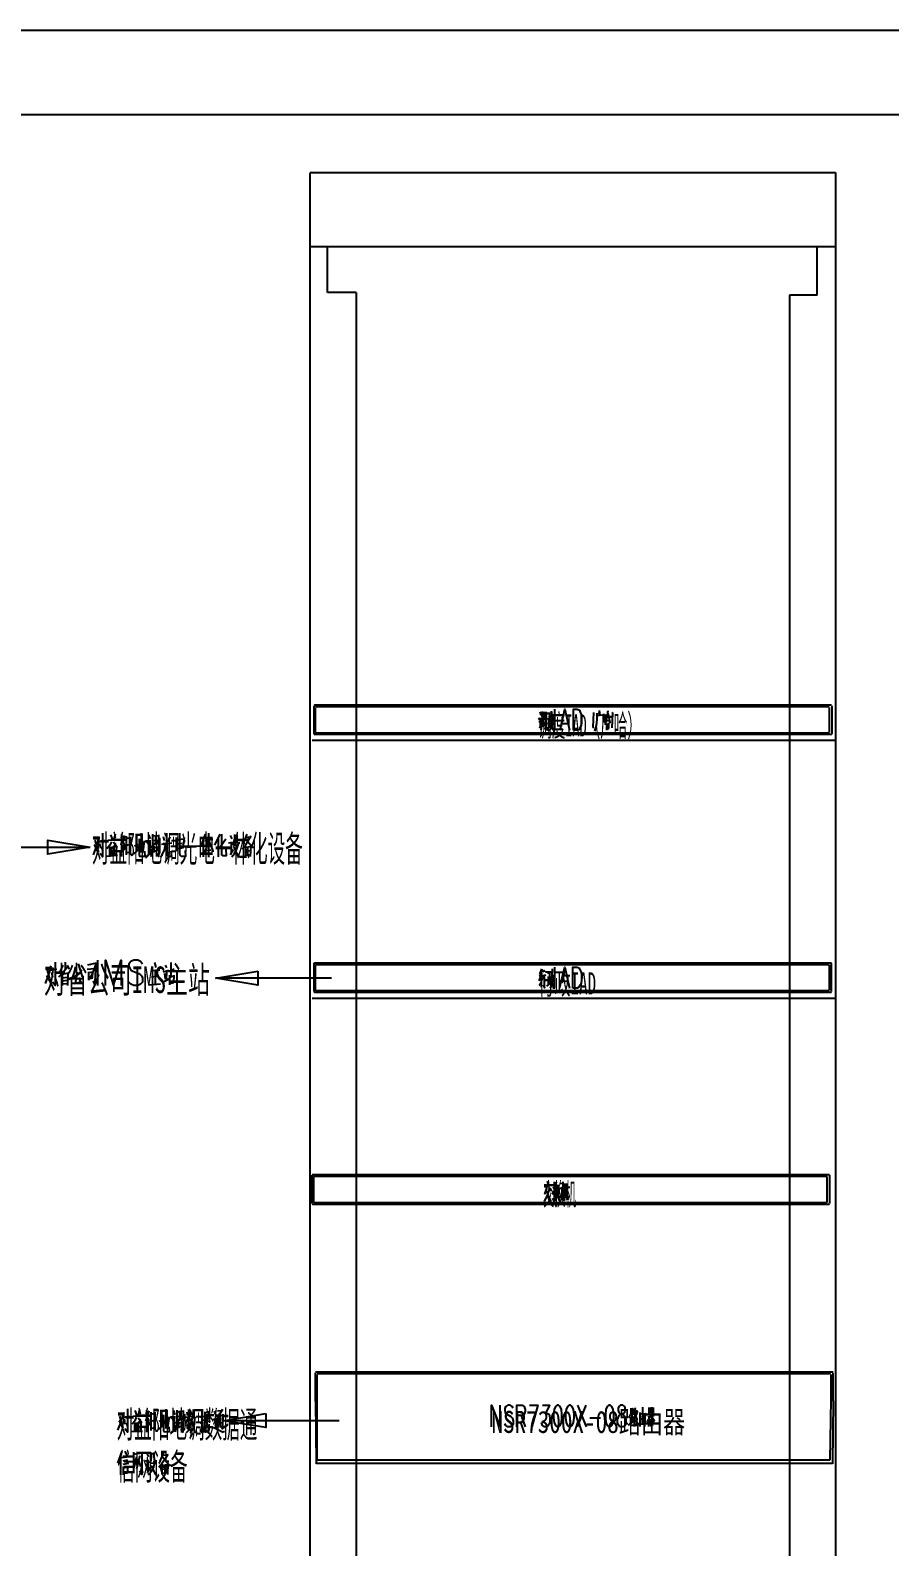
# Model space of a CAD drawing. Header units: metres. Extents: x 17 to 1264, y 17 to 859.
# Drawn here: x 619 to 907, y 350 to 859 of the extents above; entities that cross this region are included whole.
import ezdxf

# ---------------------------------------------------------------- set-up
doc = ezdxf.new("R2010")
doc.units = ezdxf.units.M
for name, color, linetype in [('LINES', 7, 'Continuous'), ('POLYLINES', 4, 'Continuous'), ('RECTS', 7, 'Continuous'), ('TEXTS', 3, 'Continuous')]:
    doc.layers.add(name, color=color, linetype=linetype)

msp = doc.modelspace()

# ---------------------------------------------------------------- linework, layer by layer
at = {"layer": 'LINES'}
for p, q in [((1179.14, 830.45), (87.76, 830.45)), ((712.79, 811.15), (889.19, 811.15)), ((712.79, 810.86), (712.79, 223.06)), ((889.19, 811.15), (889.19, 223.34)), ((712.79, 786.24), (889.19, 786.24)), ((718.7, 770.83), (718.7, 786.24)), ((883, 769.97), (883, 786.24)), ((728.35, 770.83), (718.7, 770.83)), ((728.35, 770.83), (728.35, 259.34)), ((873.79, 769.97), (873.79, 258.48)), ((883, 769.97), (873.79, 769.97)), ((714.23, 622.66), (714.23, 632.16)), ((714.38, 632.45), (887.61, 632.45)), ((714.67, 623.23), (714.67, 631.58)), ((714.95, 631.87), (886.75, 631.87)), ((795.02, 623.95), (795.02, 631.01)), ((887.03, 631.58), (887.03, 623.23)), ((887.9, 632.16), (887.9, 622.66)), ((789.55, 627.7), (790.12, 627.98)), ((789.98, 630.14), (790.27, 628.99)), ((789.98, 624.67), (790.55, 626.11)), ((790.12, 628.13), (790.12, 624.67)), ((790.7, 629.86), (791.99, 630)), ((790.84, 627.55), (791.85, 627.7)), ((790.99, 628.42), (791.71, 628.56)), ((790.99, 626.98), (790.99, 625.1)), ((790.99, 626.54), (791.71, 626.69)), ((791.27, 629.57), (791.27, 627.7)), ((791.71, 626.83), (791.56, 625.68)), ((793.15, 628.85), (794.87, 629.28)), ((793.15, 627.7), (794.87, 627.98)), ((793.58, 628.85), (793.58, 626.69)), ((793.58, 626.83), (794.3, 626.98)), ((793.58, 626.11), (794.44, 626.4)), ((793.72, 630.43), (794.01, 629.28)), ((794.3, 626.98), (794.3, 628.99)), ((797.32, 626.26), (799.34, 626.26)), ((809.13, 628.85), (811, 629.14)), ((809.85, 630.58), (810.14, 629.28)), ((811.29, 629.42), (811.29, 626.54)), ((811.29, 628.99), (812.01, 629.14)), ((812.01, 627.26), (811.29, 627.12)), ((812.01, 629.28), (811.87, 627.26)), ((812.3, 627.12), (813.16, 627.26)), ((812.3, 626.26), (812.3, 623.95)), ((813.16, 626.11), (812.3, 625.82)), ((813.16, 624.53), (813.16, 626.4)), ((887.61, 622.51), (714.38, 622.51)), ((718.27, 622.94), (714.95, 622.94)), ((886.75, 622.94), (718.27, 622.94)), ((790.99, 625.54), (791.71, 625.68)), ((794.01, 624.82), (792.86, 623.66)), ((812.3, 624.38), (813.16, 624.53)), ((713.51, 620.64), (889.34, 620.64)), ((640.22, 587.52), (641.8, 587.66)), ((640.65, 587.09), (641.8, 582.91)), ((641.95, 586.66), (643.96, 587.09)), ((642.23, 585.94), (642.52, 584.35)), ((645.69, 585.36), (644.68, 584.21)), ((644.97, 587.09), (648.28, 587.38)), ((646.27, 586.51), (645.69, 585.36)), ((645.83, 588.82), (646.41, 587.52)), ((646.84, 586.51), (648.14, 584.78)), ((647.42, 589.1), (646.99, 587.23)), ((649.58, 589.1), (649.58, 581.62)), ((649.58, 588.24), (650.44, 588.38)), ((651.16, 588.38), (651.16, 582.19)), ((651.16, 587.66), (652.6, 587.95)), ((651.16, 585.36), (652.31, 585.65)), ((652.6, 588.24), (652.46, 582.19)), ((653.9, 585.22), (655.19, 585.65)), ((654.62, 588.67), (654.62, 583.34)), ((655.19, 584.78), (657.21, 586.51)), ((656.2, 589.39), (656.2, 582.91)), ((658.07, 586.08), (659.08, 586.37)), ((658.65, 588.82), (659.23, 587.52)), ((659.08, 586.51), (658.94, 582.48)), ((659.95, 588.53), (661.96, 588.67)), ((660.23, 586.94), (661.53, 587.09)), ((660.23, 585.94), (661.67, 586.08)), ((660.95, 588.24), (660.95, 586.08)), ((666.43, 586.08), (662.97, 585.65)), ((663.98, 586.8), (663.69, 588.24)), ((664.7, 589.39), (664.7, 585.94)), ((665.13, 586.37), (665.85, 588.24)), ((667.87, 587.95), (667.87, 583.34)), ((667.87, 587.23), (670.46, 587.52)), ((668.3, 585.79), (669.88, 586.08)), ((670.6, 587.81), (670.17, 584.5)), ((671.75, 584.78), (675.79, 585.22)), ((677.66, 589.1), (676.22, 585.22)), ((677.08, 581.47), (677.08, 587.52)), ((677.51, 586.94), (680.25, 587.38)), ((678.81, 589.39), (678.81, 581.33)), ((682.55, 589.1), (680.83, 585.36)), ((681.98, 587.52), (681.98, 581.47)), ((684.57, 587.38), (682.41, 584.35)), ((686.44, 586.22), (685.43, 586.08)), ((686.01, 588.67), (686.59, 587.52)), ((686.44, 582.91), (686.44, 586.51)), ((687.16, 585.36), (688.6, 585.5)), ((687.45, 588.96), (687.45, 587.38)), ((687.45, 588.53), (688.31, 588.67)), ((688.75, 585.79), (688.03, 583.78)), ((691.05, 587.66), (690.19, 586.08)), ((691.63, 589.1), (691.05, 587.66)), ((691.19, 587.95), (692.78, 588.24)), ((692.92, 585.22), (692.78, 581.62)), ((600.33, 584.78), (639.07, 584.78)), ((644.68, 581.76), (648.28, 582.05)), ((645.55, 584.64), (647.71, 584.93)), ((645.55, 584.93), (645.55, 581.9)), ((645.55, 584.64), (647.85, 584.93)), ((646.27, 584.78), (646.27, 581.9)), ((646.99, 584.78), (646.99, 581.9)), ((647.85, 584.93), (647.71, 582.05)), ((651.16, 582.91), (652.46, 583.06)), ((653.75, 582.48), (655.34, 583.92)), ((658.79, 582.34), (659.66, 584.06)), ((660.38, 585.07), (660.38, 582.91)), ((660.38, 584.64), (661.39, 584.78)), ((660.38, 583.34), (661.53, 583.63)), ((661.39, 584.93), (661.39, 583.63)), ((666.43, 581.62), (666.28, 583.34)), ((670.31, 584.5), (667.87, 584.06)), ((678.09, 583.63), (679.53, 583.78)), ((687.02, 583.92), (686.01, 582.19)), ((691.05, 585.07), (691.05, 581.62)), ((691.05, 584.78), (692.92, 584.93)), ((692.78, 582.19), (691.05, 581.9)), ((691.34, 583.34), (692.63, 583.63)), ((691.91, 584.78), (691.91, 582.19)), ((624.09, 544.32), (625.67, 544.46)), ((628.99, 542.88), (629.99, 545.18)), ((630.71, 546.19), (630.71, 543.6)), ((632.15, 543.74), (631.43, 545.18)), ((641.08, 545.76), (638.2, 545.18)), ((641.66, 538.27), (641.66, 546.77)), ((660.67, 546.05), (661.1, 544.32)), ((664.27, 545.18), (664.7, 544.18)), ((666.28, 541.3), (666.28, 546.05)), ((714.23, 536.26), (714.23, 545.76)), ((714.38, 545.9), (887.61, 545.9)), ((714.67, 536.69), (714.67, 545.18)), ((714.95, 545.33), (886.75, 545.33)), ((795.02, 537.41), (795.02, 544.46)), ((887.03, 545.18), (887.03, 536.69)), ((887.75, 545.76), (887.75, 536.26)), ((624.52, 543.89), (625.67, 539.71)), ((625.82, 543.46), (627.83, 543.89)), ((626.11, 542.74), (626.39, 541.15)), ((631.72, 542.45), (629.71, 542.02)), ((629.71, 542.3), (629.71, 538.27)), ((629.71, 540.86), (631.29, 541.15)), ((629.71, 539.86), (631.29, 540.14)), ((631.58, 538.27), (631.72, 542.59)), ((633.74, 538.99), (635.9, 539.57)), ((634.75, 542.74), (634.03, 538.99)), ((635.18, 541.01), (636.19, 538.85)), ((638.06, 543.74), (640.36, 544.03)), ((638.49, 542.88), (638.49, 540.14)), ((639.93, 542.74), (638.49, 542.59)), ((638.49, 540.58), (639.93, 540.86)), ((639.79, 540.86), (639.93, 542.88)), ((659.37, 543.31), (662.39, 543.6)), ((662.11, 541.44), (659.66, 541.15)), ((660.95, 538.7), (660.95, 543.46)), ((663.55, 542.88), (665.42, 543.46)), ((663.55, 539.42), (665.42, 540.58)), ((663.98, 542.3), (664.27, 540.43)), ((664.7, 540.14), (664.84, 543.17)), ((665.71, 541.73), (665.71, 538.56)), ((665.71, 541.15), (667.15, 541.58)), ((666.28, 543.31), (667.29, 543.89)), ((667.15, 541.73), (667, 539.28)), ((719.99, 540.72), (681.26, 540.72)), ((789.69, 539.86), (790.7, 542.45)), ((790.55, 543.89), (789.83, 542.02)), ((790.41, 541.73), (790.41, 537.7)), ((790.7, 541.58), (791.99, 541.87)), ((790.99, 543.02), (791.71, 543.31)), ((792.57, 542.45), (793.58, 542.74)), ((792.71, 541.3), (792.71, 538.42)), ((793.15, 542.59), (793.15, 538.85)), ((793.15, 540.86), (793.58, 541.01)), ((793.87, 541.44), (794.73, 541.73)), ((797.32, 539.71), (799.34, 539.71)), ((629.71, 538.85), (631.58, 538.99)), ((658.94, 538.56), (662.68, 538.85)), ((665.71, 538.99), (667.15, 539.28)), ((887.61, 535.97), (714.38, 535.97)), ((718.27, 536.54), (714.95, 536.54)), ((886.75, 536.54), (718.27, 536.54)), ((792.28, 538.13), (793.58, 539.14)), ((713.51, 534.1), (889.34, 534.1)), ((713.51, 465.12), (713.51, 474.62)), ((713.8, 474.91), (886.89, 474.91)), ((714.09, 465.55), (714.09, 474.05)), ((714.23, 474.34), (886.17, 474.34)), ((886.31, 474.05), (886.31, 465.55)), ((887.18, 474.62), (887.18, 465.12)), ((791.56, 470.74), (793.72, 471.31)), ((792.28, 470.59), (791.56, 468.29)), ((792.43, 472.61), (792.71, 471.46)), ((792.86, 470.59), (793.58, 469.3)), ((795.02, 469.58), (794.15, 468.14)), ((794.3, 470.45), (795.02, 470.59)), ((796.6, 468.58), (794.87, 468.14)), ((795.45, 472.32), (795.02, 469.73)), ((795.31, 471.17), (796.17, 471.31)), ((796.31, 470.16), (795.31, 469.87)), ((795.31, 470.02), (795.31, 468.29)), ((796.17, 471.46), (795.74, 470.02)), ((796.31, 470.3), (796.31, 468.43)), ((797.03, 467.42), (797.75, 470.3)), ((798.33, 470.59), (797.18, 470.3)), ((797.75, 466.13), (797.75, 472.46)), ((798.19, 468.86), (797.75, 469.87)), ((799.05, 471.46), (798.47, 471.31)), ((886.89, 464.83), (713.8, 464.83)), ((717.55, 465.41), (714.23, 465.41)), ((886.17, 465.41), (717.55, 465.41)), ((714.67, 398.88), (714.67, 408.38)), ((714.95, 408.67), (888.19, 408.67)), ((715.24, 379.15), (715.24, 407.81)), ((715.39, 408.1), (887.32, 408.1)), ((887.61, 407.81), (887.61, 399.46)), ((888.33, 408.38), (888.33, 398.88)), ((802.65, 390.24), (805.53, 397.44)), ((802.65, 397.44), (805.53, 390.24)), ((887.61, 399.46), (887.32, 379.01)), ((648.43, 394.27), (650.01, 394.42)), ((648.86, 393.84), (650.01, 389.81)), ((650.15, 393.41), (652.31, 393.84)), ((650.44, 392.83), (650.73, 391.1)), ((654.04, 392.26), (653.03, 391.1)), ((653.32, 393.84), (656.49, 394.13)), ((654.04, 395.71), (654.62, 394.27)), ((654.47, 393.41), (654.04, 392.26)), ((655.63, 396), (655.19, 394.13)), ((655.19, 393.26), (656.35, 391.68)), ((656.06, 391.82), (655.91, 388.8)), ((657.93, 395.86), (657.93, 388.37)), ((657.93, 395.14), (658.65, 395.28)), ((659.37, 395.14), (659.37, 388.94)), ((659.37, 394.42), (660.81, 394.85)), ((659.37, 392.11), (660.52, 392.4)), ((660.81, 395.14), (660.81, 389.09)), ((662.25, 392.11), (663.4, 392.54)), ((662.97, 395.42), (662.97, 390.1)), ((663.4, 391.54), (665.42, 393.41)), ((664.41, 396.14), (664.41, 389.66)), ((666.43, 392.83), (667.29, 393.12)), ((667, 395.71), (667.43, 394.27)), ((667.29, 393.41), (667.15, 389.23)), ((668.15, 395.28), (670.31, 395.57)), ((668.44, 392.69), (669.88, 392.83)), ((668.59, 393.7), (669.88, 393.98)), ((668.73, 391.82), (668.73, 389.81)), ((669.16, 394.99), (669.16, 392.83)), ((669.74, 391.82), (669.59, 390.53)), ((672.04, 393.55), (670.89, 391.1)), ((671.18, 393.41), (673.19, 393.84)), ((671.47, 395.28), (671.75, 393.98)), ((672.04, 396), (672.04, 391.82)), ((672.04, 393.41), (672.91, 392.26)), ((672.76, 395.57), (672.47, 393.7)), ((673.34, 393.26), (674.63, 393.41)), ((675.93, 393.41), (677.23, 393.84)), ((677.23, 392.54), (675.93, 391.25)), ((677.37, 391.82), (679.39, 392.26)), ((678.81, 395.28), (677.51, 394.85)), ((678.95, 393.7), (677.51, 393.41)), ((678.23, 393.55), (678.23, 390.53)), ((678.81, 393.7), (678.81, 395.42)), ((680.11, 392.54), (681.26, 392.98)), ((680.68, 395.42), (681.11, 394.27)), ((681.83, 395.57), (683.27, 395.71)), ((681.83, 394.27), (681.83, 390.1)), ((681.83, 393.84), (683.56, 394.13)), ((682.12, 392.69), (683.13, 392.83)), ((682.27, 394.85), (682.84, 394.13)), ((683.42, 396), (682.55, 394.56)), ((682.7, 393.98), (682.7, 389.95)), ((722.59, 392.26), (683.85, 392.26)), ((783.64, 393.98), (785.08, 390.24)), ((806.68, 393.26), (810.28, 393.26)), ((820.22, 391.1), (821.37, 391.97)), ((820.51, 396.43), (820.51, 394.27)), ((820.51, 395.86), (821.23, 396)), ((821.23, 394.85), (820.51, 394.7)), ((820.51, 391.25), (820.51, 393.55)), ((820.79, 394.85), (820.79, 391.54)), ((820.79, 393.26), (821.37, 393.41)), ((821.23, 396.29), (821.08, 394.85)), ((821.95, 394.27), (821.23, 392.54)), ((821.95, 396.58), (821.37, 394.13)), ((821.66, 395.42), (822.38, 395.71)), ((821.66, 392.69), (821.66, 390.38)), ((821.66, 392.4), (822.38, 392.54)), ((822.52, 395.86), (821.95, 394.13)), ((822.38, 392.69), (822.38, 390.96)), ((823.53, 394.99), (823.53, 390.38)), ((823.53, 394.56), (825.26, 394.7)), ((823.67, 392.83), (824.83, 392.98)), ((824.39, 396.86), (824.25, 391.1)), ((825.26, 394.85), (825.11, 390.38)), ((826.27, 393.55), (828.28, 393.98)), ((826.41, 392.4), (826.99, 392.54)), ((826.41, 392.54), (826.41, 390.38)), ((826.55, 396.72), (826.55, 394.56)), ((826.55, 396.29), (826.99, 396.43)), ((827.13, 395.14), (826.55, 394.99)), ((827.13, 396.58), (826.99, 395.14)), ((826.99, 392.69), (826.99, 391.1)), ((827.27, 390.38), (827.27, 392.83)), ((827.99, 392.4), (827.27, 392.26)), ((827.42, 394.7), (827.42, 396.86)), ((827.42, 396.43), (827.99, 396.58)), ((827.42, 395.14), (828.14, 395.28)), ((827.99, 396.72), (827.99, 395.28)), ((827.99, 394.99), (828.28, 394.27)), ((827.99, 392.4), (827.99, 390.96)), ((652.89, 388.66), (656.63, 388.8)), ((653.9, 391.39), (656.06, 391.68)), ((653.9, 391.68), (653.9, 388.66)), ((654.47, 391.54), (654.47, 388.8)), ((655.19, 391.68), (655.19, 388.8)), ((659.37, 389.66), (660.81, 389.95)), ((662.11, 389.38), (663.55, 390.67)), ((667.15, 389.09), (667.87, 390.82)), ((668.73, 391.39), (669.74, 391.68)), ((668.73, 390.24), (669.74, 390.38)), ((671.18, 390.67), (672.62, 391.1)), ((677.8, 390.82), (677.8, 388.22)), ((678.95, 390.67), (677.8, 390.53)), ((677.8, 388.8), (679.1, 388.94)), ((678.95, 388.94), (678.95, 390.96)), ((682.12, 391.54), (683.27, 391.68)), ((683.71, 388.51), (684.14, 388.8)), ((822.38, 390.96), (821.66, 390.67)), ((825.11, 391.1), (823.53, 390.96)), ((826.41, 390.96), (826.99, 391.1)), ((827.27, 390.82), (827.99, 390.96)), ((649.72, 382.03), (648.28, 378)), ((650.73, 382.03), (651.31, 380.59)), ((653.61, 381.74), (653.61, 374.69)), ((663.69, 381.74), (663.11, 380.3)), ((649.29, 380.3), (649.29, 374.11)), ((649.58, 379.87), (652.31, 380.3)), ((651.88, 377.86), (650.01, 377.57)), ((650.15, 378.86), (651.74, 379.15)), ((650.15, 376.85), (650.15, 374.11)), ((650.15, 376.42), (651.59, 376.7)), ((651.74, 376.99), (651.45, 374.83)), ((653.61, 381.02), (656.35, 381.46)), ((654.62, 380.16), (653.75, 376.42)), ((654.04, 379.58), (654.76, 377.42)), ((655.77, 380.45), (654.62, 376.13)), ((655.05, 379.58), (655.91, 376.85)), ((658.51, 378.86), (657.5, 378.72)), ((658.07, 381.31), (658.65, 380.16)), ((659.08, 376.56), (658.22, 374.83)), ((658.51, 375.55), (658.51, 379.15)), ((659.23, 378), (660.67, 378.14)), ((659.51, 381.6), (659.51, 380.02)), ((659.51, 381.17), (660.38, 381.31)), ((660.81, 378.43), (660.23, 376.42)), ((663.11, 380.3), (662.39, 378.72)), ((663.11, 377.71), (663.11, 374.26)), ((663.11, 377.28), (664.99, 377.57)), ((663.26, 380.59), (664.99, 380.88)), ((664.12, 377.42), (664.12, 374.83)), ((665.13, 377.86), (664.99, 374.26)), ((888.19, 377.86), (714.95, 377.86)), ((718.7, 379.01), (715.39, 379.01)), ((887.32, 379.01), (718.7, 379.01)), ((650.15, 374.69), (651.59, 374.83)), ((664.99, 374.83), (663.11, 374.54)), ((663.4, 375.98), (664.7, 376.13))]:
    msp.add_line(p, q, dxfattribs=at)
at = {"layer": 'POLYLINES'}
for points in [[(714.43, 632.45), (714.2, 632.22)], [(714.94, 631.88), (714.71, 631.65)], [(796.75, 623.95), (798.33, 631.01), (799.91, 623.95)], [(801.21, 623.95), (801.21, 631.01), (802.51, 631.01), (803.23, 630.72), (803.51, 630), (803.8, 629.28), (803.95, 628.27), (803.95, 626.54), (803.8, 625.54), (803.51, 624.96), (803.23, 624.24), (802.51, 623.95), (801.21, 623.95)], [(887.03, 631.65), (886.8, 631.88)], [(887.84, 632.22), (887.61, 632.45)], [(790.7, 630.29), (790.7, 626.4), (790.27, 623.95)], [(791.99, 630.14), (791.99, 624.1), (791.56, 624.82)], [(793.15, 629.42), (793, 627.12), (792.86, 624.96), (792.43, 623.81)], [(794.01, 624.82), (794.15, 625.54), (794.44, 626.54)], [(807.92, 629.88), (807.79, 625), (807.96, 624.72)], [(809.13, 629.71), (809.13, 627.55), (808.84, 625.54), (808.27, 623.66)], [(812.73, 630.43), (812.3, 627.7), (811.72, 625.82)], [(812.73, 629.71), (813.45, 626.69), (813.74, 626.69)], [(814.21, 624.72), (814.42, 629.59), (814.25, 629.88)], [(714.2, 622.69), (714.43, 622.46)], [(714.71, 623.2), (714.94, 622.97)], [(793.58, 625.68), (794.73, 623.66), (795.02, 623.66)], [(886.8, 622.97), (887.03, 623.2)], [(887.61, 622.46), (887.84, 622.69)], [(639.07, 584.78), (624.81, 582.34), (624.81, 587.09), (639.07, 584.78)], [(639.07, 584.78), (624.81, 582.34), (624.81, 587.09), (639.07, 584.78)], [(641.95, 588.1), (641.23, 585.22), (640.07, 582.19)], [(643.24, 589.39), (643.24, 581.47), (642.38, 582.62)], [(650.59, 588.67), (650.01, 586.51), (650.44, 585.65), (650.44, 584.5), (650.3, 583.78), (649.72, 584.64)], [(655.48, 587.52), (655.48, 582.19), (655.63, 581.76), (657.5, 581.76), (657.35, 583.34)], [(657.21, 586.8), (656.78, 583.2), (656.49, 583.92)], [(659.95, 589.1), (659.95, 584.5), (659.37, 581.47)], [(661.96, 588.82), (661.96, 581.62), (661.24, 582.62)], [(662.68, 581.47), (663.26, 582.19), (663.98, 583.78), (664.41, 585.94)], [(664.99, 586.08), (664.99, 582.05), (665.27, 581.76), (666.43, 581.76)], [(669.02, 589.39), (669.02, 582.62), (669.16, 582.19), (669.31, 581.9), (669.59, 581.76), (671.18, 581.76), (671.03, 583.63)], [(678.67, 587.09), (678.23, 585.65), (677.95, 584.35), (677.37, 582.91)], [(678.81, 587.09), (680.25, 583.49), (680.54, 583.49)], [(683.13, 589.1), (683.13, 582.19), (683.42, 581.9), (684.86, 581.9), (684.71, 583.92)], [(687.45, 587.52), (687.16, 586.37), (686.87, 585.36)], [(688.31, 588.96), (688.31, 587.81), (688.31, 586.66), (688.6, 586.22), (689.32, 586.22)], [(692.92, 588.38), (691.91, 586.66), (690.91, 585.07), (689.9, 584.06)], [(691.34, 587.38), (693.5, 584.78), (693.93, 584.78)], [(686.59, 581.47), (687.45, 582.62), (688.03, 583.78)], [(687.31, 584.78), (688.75, 581.62), (689.32, 581.62)], [(625.82, 544.9), (625.1, 542.02), (623.95, 538.99)], [(627.26, 546.19), (627.26, 538.27), (626.39, 539.42)], [(631.43, 544.46), (629.71, 542.3), (628.41, 541.15)], [(634.17, 544.61), (633.59, 542.45), (633.02, 540.86)], [(635.03, 545.62), (636.33, 541.3), (636.91, 541.3)], [(640.07, 539.86), (640.65, 538.27), (640.79, 539.57), (641.08, 545.9)], [(644.25, 538.27), (644.25, 546.77), (646.84, 538.27), (649.43, 546.77), (649.43, 538.27)], [(656.63, 545.47), (655.91, 546.34), (655.05, 546.77), (653.75, 546.77), (652.75, 546.34), (652.03, 545.47), (652.03, 544.75), (652.46, 543.89), (652.75, 543.46), (653.32, 543.17), (655.34, 542.3), (655.91, 541.87), (656.35, 541.44), (656.63, 540.72), (656.63, 539.42), (655.91, 538.7), (655.05, 538.27), (653.75, 538.27), (652.75, 538.7), (652.03, 539.42)], [(714.4, 545.95), (714.17, 545.72)], [(714.91, 545.39), (714.68, 545.16)], [(796.6, 537.41), (798.33, 544.46), (799.91, 537.41)], [(801.07, 537.41), (801.07, 544.46), (802.51, 544.46), (803.08, 544.18), (803.51, 543.46), (803.8, 542.74), (803.95, 541.73), (803.95, 540.14), (803.8, 539.14), (803.51, 538.42), (803.08, 537.7), (802.51, 537.41), (801.07, 537.41)], [(887.01, 545.16), (886.78, 545.39)], [(887.81, 545.72), (887.59, 545.95)], [(695.37, 543.17), (695.37, 538.42), (681.26, 540.72), (695.37, 543.17)], [(695.37, 543.17), (695.37, 538.42), (681.26, 540.72), (695.37, 543.17)], [(791.13, 538.56), (791.56, 537.55), (791.56, 541.58)], [(794.44, 541.58), (794.3, 540.14), (793.87, 538.42), (793.43, 537.41)], [(794.15, 543.89), (794.01, 541.87), (793.87, 541.01), (793.58, 539.71)], [(793.87, 541.01), (794.44, 537.55), (795.02, 537.55)], [(714.17, 536.19), (714.4, 535.96)], [(714.68, 536.71), (714.91, 536.48)], [(886.78, 536.48), (887.01, 536.71)], [(887.59, 535.96), (887.81, 536.19)], [(713.76, 474.85), (713.53, 474.62)], [(714.27, 474.28), (714.04, 474.05)], [(886.36, 474.05), (886.13, 474.28)], [(887.17, 474.62), (886.94, 474.85)], [(793, 469.87), (792.57, 468.14), (791.42, 465.84)], [(792.14, 469.3), (793.43, 466.13), (793.87, 466.13)], [(794.73, 472.46), (794.73, 465.98), (794.3, 466.99)], [(795.88, 470.02), (795.74, 468.29), (795.31, 466.85), (794.87, 465.98)], [(795.74, 468.29), (796.46, 466.13), (796.75, 466.13)], [(798.04, 465.98), (798.33, 467.28), (798.47, 469.01), (798.47, 471.89)], [(799.48, 467.71), (799.48, 466.56), (799.19, 466.56), (799.05, 467.14), (799.05, 471.89)], [(713.53, 465.09), (713.76, 464.86)], [(714.04, 465.6), (714.27, 465.37)], [(886.13, 465.37), (886.36, 465.6)], [(886.94, 464.86), (887.17, 465.09)], [(714.94, 408.67), (714.71, 408.44)], [(715.45, 408.11), (715.22, 407.88)], [(887.54, 407.88), (887.31, 408.11)], [(888.35, 408.44), (888.12, 408.67)], [(714.71, 398.91), (714.94, 377.81)], [(773.71, 390.24), (773.71, 397.44), (776.59, 390.24), (776.59, 397.44)], [(781.05, 396.43), (780.62, 397.01), (780.04, 397.44), (779.18, 397.44), (778.6, 397.01), (778.17, 396.43), (778.17, 395.71), (778.31, 394.99), (778.6, 394.7), (778.89, 394.42), (780.19, 393.7), (780.62, 393.26), (780.76, 392.98), (781.05, 392.26), (781.05, 391.25), (780.62, 390.67), (780.04, 390.24), (779.18, 390.24), (778.6, 390.67), (778.17, 391.25)], [(782.2, 390.24), (782.2, 397.44), (784.07, 397.44), (784.65, 397.01), (784.79, 396.72), (785.08, 396), (785.08, 395.42), (784.79, 394.7), (784.65, 394.42), (784.07, 393.98), (782.2, 393.98)], [(786.52, 397.44), (789.26, 397.44), (787.24, 390.24)], [(790.84, 397.44), (793.15, 397.44), (791.85, 394.7), (792.57, 394.7), (793, 394.42), (793.15, 393.98), (793.29, 392.98), (793.29, 392.26), (793.15, 391.25), (792.71, 390.67), (792.14, 390.24), (791.56, 390.24), (790.84, 390.67), (790.7, 390.96), (790.55, 391.68)], [(795.74, 397.44), (795.16, 397.01), (794.73, 396), (794.59, 394.42), (794.59, 393.26), (794.73, 391.68), (795.16, 390.67), (795.74, 390.24), (796.17, 390.24), (796.75, 390.67), (797.18, 391.68), (797.32, 393.26), (797.32, 394.42), (797.18, 396), (796.75, 397.01), (796.17, 397.44), (795.74, 397.44)], [(799.77, 397.44), (799.19, 397.01), (798.76, 396), (798.62, 394.42), (798.62, 393.26), (798.76, 391.68), (799.19, 390.67), (799.77, 390.24), (800.2, 390.24), (800.78, 390.67), (801.21, 391.68), (801.5, 393.26), (801.5, 394.42), (801.21, 396), (800.78, 397.01), (800.2, 397.44), (799.77, 397.44)], [(813.16, 397.44), (812.59, 397.01), (812.15, 396), (812.01, 394.42), (812.01, 393.26), (812.15, 391.68), (812.59, 390.67), (813.16, 390.24), (813.59, 390.24), (814.17, 390.67), (814.6, 391.68), (814.75, 393.26), (814.75, 394.42), (814.6, 396), (814.17, 397.01), (813.59, 397.44), (813.16, 397.44)], [(817.05, 397.44), (816.47, 397.01), (816.19, 396.43), (816.19, 395.71), (816.47, 394.99), (816.76, 394.7), (817.63, 394.42), (818.2, 393.98), (818.63, 393.26), (818.78, 392.69), (818.78, 391.68), (818.63, 390.96), (818.49, 390.67), (817.77, 390.24), (817.05, 390.24), (816.47, 390.67), (816.19, 390.96), (816.04, 391.68), (816.04, 392.69), (816.19, 393.26), (816.62, 393.98), (817.19, 394.42), (818.06, 394.7), (818.49, 394.99), (818.63, 395.71), (818.63, 396.43), (818.49, 397.01), (817.77, 397.44), (817.05, 397.44)], [(888.35, 398.91), (888.12, 377.81)], [(650.15, 394.85), (649.43, 392.11), (648.28, 389.09)], [(651.59, 396.29), (651.59, 388.37), (650.73, 389.52)], [(658.79, 395.57), (658.22, 393.41), (658.65, 392.54), (658.65, 391.39), (658.51, 390.53), (658.07, 391.39)], [(663.69, 394.27), (663.69, 388.94), (663.98, 388.51), (665.71, 388.66), (665.56, 390.24)], [(665.56, 393.55), (664.99, 389.95), (664.7, 390.67)], [(668.15, 395.86), (668.15, 391.25), (667.58, 388.37)], [(670.31, 395.71), (670.17, 388.37), (669.59, 389.38)], [(674.06, 393.41), (673.91, 391.1), (673.48, 389.52), (672.62, 388.08)], [(673.63, 396), (673.48, 394.27), (673.34, 393.26), (672.91, 391.54)], [(673.05, 392.26), (674.2, 388.37), (674.92, 388.37)], [(676.07, 389.38), (676.65, 388.22), (676.65, 396)], [(677.51, 395.28), (677.51, 393.26), (677.37, 390.53), (676.94, 388.22)], [(681.4, 393.26), (681.11, 391.68), (681.26, 390.96), (680.97, 389.81)], [(683.56, 394.42), (683.42, 389.52), (682.99, 390.53)], [(697.96, 394.7), (697.96, 389.95), (683.85, 392.26), (697.96, 394.7)], [(697.96, 394.7), (697.96, 389.95), (683.85, 392.26), (697.96, 394.7)], [(821.66, 395.14), (822.52, 392.83), (822.81, 392.83)], [(827.27, 394.7), (827.13, 393.7), (826.7, 392.98), (825.83, 391.82)], [(827.42, 393.7), (828.28, 392.26), (828.57, 392.4)], [(672.62, 391.68), (672.33, 389.95), (672.04, 388.94), (671.32, 388.22)], [(672.04, 391.68), (671.61, 389.81), (672.76, 388.94)], [(680.25, 389.95), (680.97, 389.81), (683.71, 388.37)], [(656.35, 381.74), (656.35, 374.26), (655.77, 375.41)], [(659.51, 380.16), (659.37, 379.01), (658.94, 378)], [(659.37, 377.28), (660.95, 374.26), (661.53, 374.26)], [(660.38, 381.6), (660.38, 380.45), (660.52, 379.3), (660.81, 378.86), (661.39, 378.86)], [(665.13, 381.02), (664.12, 379.3), (662.97, 377.71), (661.96, 376.7)], [(663.4, 380.02), (665.71, 377.28), (666.14, 377.42)], [(715.22, 379.17), (715.45, 378.98)], [(658.65, 374.11), (659.66, 375.26), (660.23, 376.42)]]:
    msp.add_lwpolyline(points, dxfattribs=at)
at = {"layer": 'RECTS'}
msp.add_lwpolyline([(16.84, 858.82), (1207.43, 858.82), (1207.43, 16.85), (16.84, 16.85)], dxfattribs=at)

# ---------------------------------------------------------------- texts
at = {"layer": 'TEXTS'}
for s, height, width, p in [('调度IAD（广哈）', 7.42, 0.472497, (789.4, 621.87)), ('对益阳地调光电一体化设备', 8.91, 0.509028, (639.64, 579.8)), ('对省公司IMS主站', 8.91, 0.635433, (623.51, 535.78)), ('行政IAD', 7.42, 0.563938, (789.4, 535.33)), ('交换机', 7.42, 0.381771, (791.13, 464.59)), ('对益阳地调数据通', 8.91, 0.509028, (647.99, 386.55)), ('NSR7300X-08路由器', 7.42, 0.769677, (773.71, 388.16)), ('信网设备', 8.91, 0.509028, (648.14, 372.44))]:
    msp.add_text(s, height=height, dxfattribs=dict(at, width=width)).set_placement(p)

doc.saveas('drawing.dxf')
